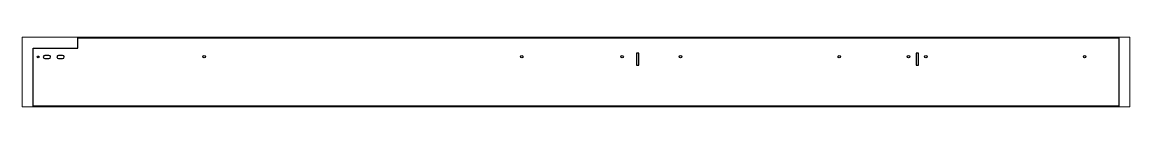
# Paper-space layout 'Layout1' of a CAD drawing. Header units: millimetres. Extents: x 0 to 257, y 89 to 106.
# The model-space entities are those that its viewports show. They can reach past a viewport. Long polylines and large blocks are cut down to what shows.
import ezdxf

# ---------------------------------------------------------------- set-up
doc = ezdxf.new("R2010")
doc.units = ezdxf.units.MM
doc.header["$LTSCALE"] = 25
doc.layers.add('3_Pezzi', color=7, linetype='Continuous')
doc.layers.add('5_Bulloni', color=7, linetype='Continuous')

msp = doc.modelspace()

# ---------------------------------------------------------------- linework, layer by layer
at = {"layer": '3_Pezzi', "color": 3, "linetype": 'Continuous'}
for p, q in [((155.6, 82), (155.6, 118)), ((155.6, 118), (3762, 118)), ((3762, 118), (3762, -118)), ((0, -118), (0, 82)), ((0, 82), (155.6, 82)), ((2098.5, 65.5), (2090.5, 65.5)), ((2090.5, 65.5), (2090.5, 23.5)), ((2098.5, 23.5), (2098.5, 65.5)), ((3067, 65.5), (3059, 65.5)), ((3059, 65.5), (3059, 23.5)), ((3067, 23.5), (3067, 65.5)), ((2090.5, 23.5), (2098.5, 23.5)), ((3059, 23.5), (3067, 23.5)), ((3762, -118), (0, -118))]:
    msp.add_line(p, q, dxfattribs=at)
at = {"layer": '5_Bulloni', "color": 4, "linetype": 'Continuous'}
for p, q in [((55.3, 57.2), (40.8, 57.2)), ((40.8, 46.7), (55.3, 46.7)), ((102.6, 57.2), (88.1, 57.2)), ((88.1, 46.7), (102.6, 46.7))]:
    msp.add_line(p, q, dxfattribs=at)
at = {"layer": '5_Bulloni', "color": 2, "linetype": 'Continuous'}
for centre, radius in [((18.1, 52), 3.25), ((593, 53.2), 4.5), ((593, 53.2), 4.5), ((1693, 53.2), 4.5), ((1693, 53.2), 4.5), ((2040.5, 53.2), 4.5), ((2040.5, 53.2), 4.5), ((2243, 53.2), 4.5), ((2243, 53.2), 4.5), ((2793, 53.2), 4.5), ((2793, 53.2), 4.5), ((3033, 53.2), 4.5), ((3033, 53.2), 4.5), ((3093, 53.2), 4.5), ((3093, 53.2), 4.5), ((3643, 53.2), 4.5), ((3643, 53.2), 4.5)]:
    msp.add_circle(centre, radius, dxfattribs=at)
at = {"layer": '5_Bulloni', "color": 4, "linetype": 'Continuous'}
for centre, start, end in [((40.8, 52), 90, 270), ((55.3, 52), 270, 90), ((88.1, 52), 90, 270), ((102.6, 52), 270, 90)]:
    msp.add_arc(centre, 5.25, start, end, dxfattribs=at)

psp = doc.layouts.get("Layout1")

# ---------------------------------------------------------------- viewports
at = {"layer": '0'}
psp.add_viewport(center=(128.5, 97.5), size=(257, 16.12233), view_center_point=(1881, 0), view_height=240.72012, dxfattribs=at)

doc.saveas('drawing.dxf')
